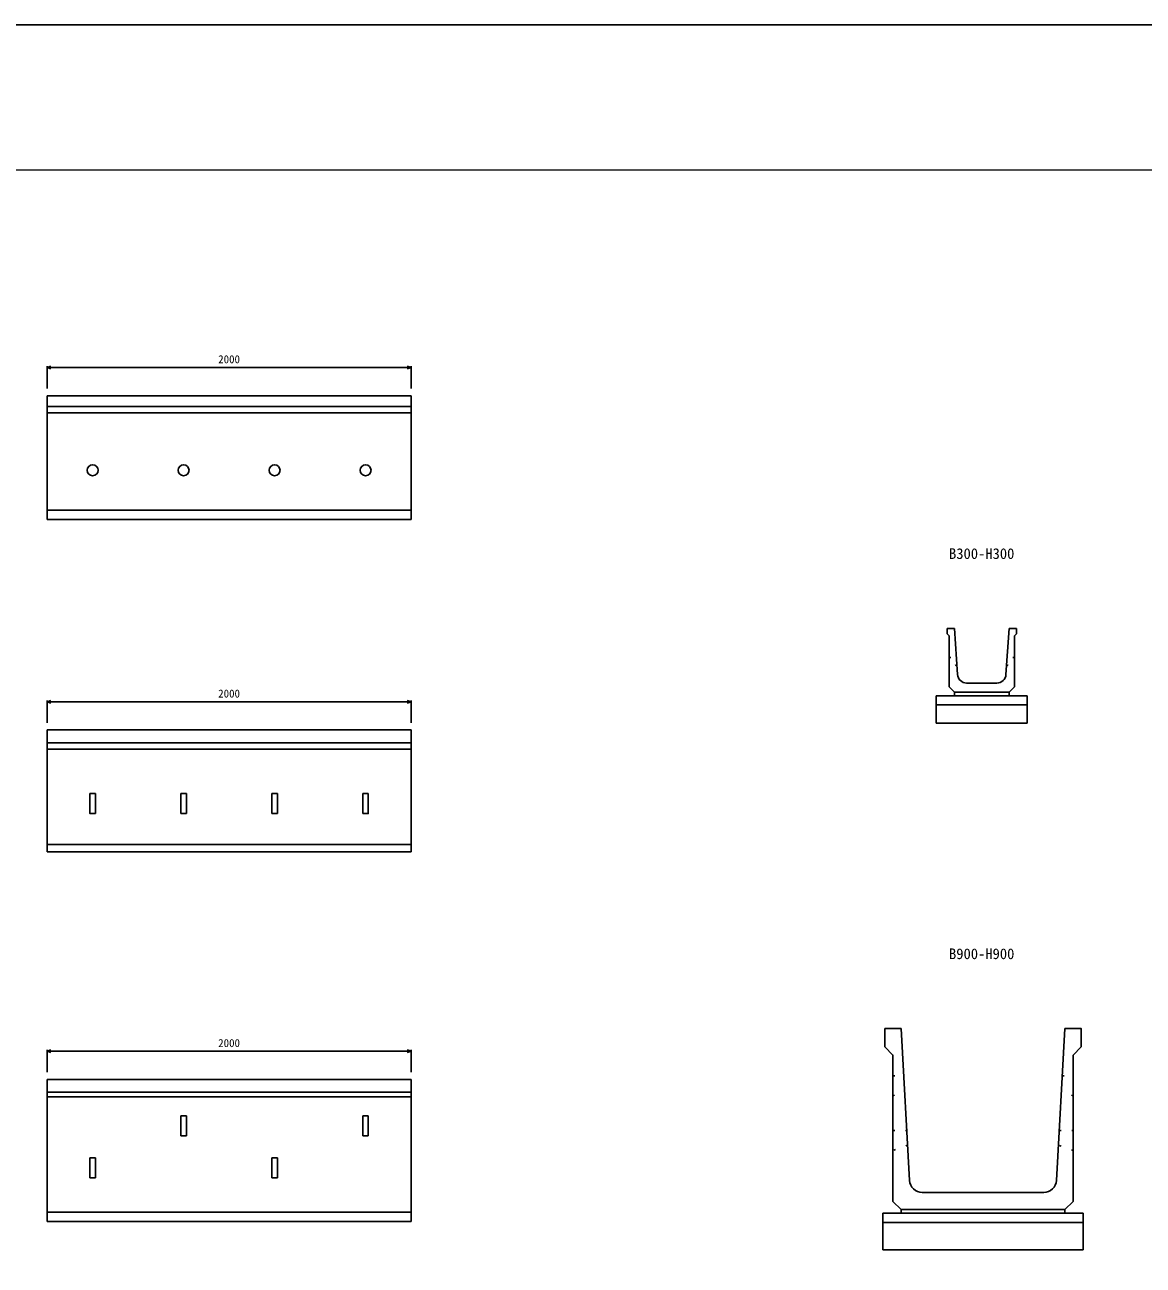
# Model space of a CAD drawing. Units: millimetres, scale not verified. Extents: x -33600 to 33600, y -11880 to 11880.
# Drawn here: x -27472 to -21326, y 5061 to 11880 of the extents above; entities that cross this region are included whole.
import ezdxf
from ezdxf.enums import TextEntityAlignment as Align

# ---------------------------------------------------------------- set-up
doc = ezdxf.new("R2010")
doc.units = ezdxf.units.MM
doc.header["$LTSCALE"] = 40
doc.linetypes.add('DOTTED', pattern=[1.75, 0.25, -1.5])
for name, color, linetype, lineweight in [('0-0_DIM', 7, 'Continuous', 25), ('0-1_Defpoints', 5, 'Continuous', 25), ('0-5_OUTLINE', 3, 'Continuous', 25), ('0-6_OUTLINE2', 4, 'DOTTED', 25), ('0-7_TXT', 7, 'Continuous', 25), ('0-8_WAKU', 3, 'Continuous', 13)]:
    doc.layers.add(name, color=color, linetype=linetype, lineweight=lineweight)
doc.styles.add('ＭＳ ゴシック', font='')
doc.styles.get('ＭＳ ゴシック').set_extended_font_data('MS Gothic')

msp = doc.modelspace()

# ---------------------------------------------------------------- linework, layer by layer
at = {"layer": '0-0_DIM'}
for p, q in [((-27349.33, 10003.74), (-27349.33, 9881.25)), ((-25349.33, 9996.24), (-27349.33, 9996.24)), ((-25349.33, 10003.74), (-25349.33, 9881.25)), ((-27349.33, 8165.98), (-27349.33, 8043.48)), ((-25349.33, 8158.48), (-27349.33, 8158.48)), ((-25349.33, 8165.98), (-25349.33, 8043.48)), ((-27349.33, 6244.67), (-27349.33, 6122.17)), ((-25349.33, 6237.17), (-27349.33, 6237.17)), ((-25349.33, 6244.67), (-25349.33, 6122.17))]:
    msp.add_line(p, q, dxfattribs=at)
for points in [[(-27328.18, 9988.55), (-27349.33, 9996.24), (-27328.18, 10003.94)], [(-25370.47, 10003.94), (-25349.33, 9996.24), (-25370.47, 9988.55)], [(-27328.18, 8150.78), (-27349.33, 8158.48), (-27328.18, 8166.17)], [(-25370.47, 8166.17), (-25349.33, 8158.48), (-25370.47, 8150.78)], [(-27328.18, 6229.48), (-27349.33, 6237.17), (-27328.18, 6244.87)], [(-25370.47, 6244.87), (-25349.33, 6237.17), (-25370.47, 6229.48)]]:
    msp.add_lwpolyline(points, dxfattribs=at)
at = {"layer": '0-1_Defpoints'}
msp.add_lwpolyline([(-33600, -11880), (0, -11880), (0, 11880), (-33600, 11880)], close=True, dxfattribs=at)
at = {"layer": '0-5_OUTLINE'}
for p, q in [((-27349.33, 9841.24), (-25349.33, 9841.24)), ((-27349.33, 9841.24), (-27349.33, 9161.24)), ((-25349.33, 9841.24), (-25349.33, 9161.24)), ((-27349.33, 9781.24), (-25349.33, 9781.24)), ((-27349.33, 9746.24), (-25349.33, 9746.24)), ((-27349.33, 9211.24), (-25349.33, 9211.24)), ((-27349.33, 9161.24), (-25349.33, 9161.24)), ((-22403.17, 8561.44), (-22363.17, 8561.44)), ((-22363.17, 8561.44), (-22346.28, 8308.11)), ((-22063.17, 8561.44), (-22080.06, 8308.11)), ((-22063.17, 8561.44), (-22023.17, 8561.44)), ((-22023.17, 8561.44), (-22023.17, 8531.44)), ((-22393.17, 8241.44), (-22393.17, 8521.44)), ((-22296.39, 8261.44), (-22129.95, 8261.44)), ((-22463.17, 8191.44), (-21963.17, 8191.44)), ((-22463.17, 8041.44), (-22463.17, 8191.44)), ((-22363.17, 8211.44), (-22393.17, 8241.44)), ((-22363.17, 8211.44), (-22063.17, 8211.44)), ((-22363.17, 8211.44), (-22363.17, 8191.44)), ((-22063.17, 8211.44), (-22033.17, 8241.44)), ((-22063.17, 8211.44), (-22063.17, 8191.44)), ((-21963.17, 8041.44), (-21963.17, 8191.44)), ((-22463.17, 8141.44), (-21963.17, 8141.44)), ((-27349.33, 8003.48), (-25349.33, 8003.48)), ((-27349.33, 8003.48), (-27349.33, 7333.48)), ((-25349.33, 8003.48), (-25349.33, 7333.48)), ((-22463.17, 8041.44), (-21963.17, 8041.44)), ((-27349.33, 7933.48), (-25349.33, 7933.48)), ((-27349.33, 7898.48), (-25349.33, 7898.48)), ((-27114.33, 7653.48), (-27084.33, 7653.48)), ((-27084.33, 7653.48), (-27084.33, 7543.48)), ((-26614.33, 7653.48), (-26584.33, 7653.48)), ((-26614.33, 7653.48), (-26614.33, 7544.59)), ((-26584.33, 7653.48), (-26584.33, 7544.59)), ((-26114.33, 7653.48), (-26114.33, 7544.59)), ((-26084.33, 7653.48), (-26114.33, 7653.48)), ((-26084.33, 7653.48), (-26084.33, 7544.59)), ((-25584.33, 7653.48), (-25614.33, 7653.48)), ((-25614.33, 7653.48), (-25614.33, 7543.48)), ((-26614.33, 7544.59), (-26584.33, 7544.59)), ((-26084.33, 7544.59), (-26114.33, 7544.59)), ((-27349.33, 7373.48), (-25349.33, 7373.48)), ((-27349.33, 7333.48), (-25349.33, 7333.48)), ((-22746.51, 6361.44), (-22746.51, 6261.44)), ((-22746.51, 6361.44), (-22656.51, 6361.44)), ((-22656.51, 6361.44), (-22610.18, 5527.56)), ((-21802.84, 5527.56), (-21756.51, 6361.44)), ((-21711.51, 6216.44), (-21666.51, 6261.44)), ((-21711.51, 6216.44), (-21711.51, 5411.44)), ((-27349.33, 6082.17), (-27349.33, 5302.17)), ((-27349.33, 6082.17), (-25349.33, 6082.17)), ((-25349.33, 6082.17), (-25349.33, 5302.17)), ((-27349.33, 6012.17), (-25349.33, 6012.17)), ((-27349.33, 5987.17), (-25349.33, 5987.17)), ((-26614.33, 5882.17), (-26614.33, 5772.17)), ((-26614.33, 5882.17), (-26584.33, 5882.17)), ((-26584.33, 5882.17), (-26584.33, 5772.17)), ((-25614.33, 5882.17), (-25614.33, 5772.17)), ((-25614.33, 5882.17), (-25584.33, 5882.17)), ((-25584.33, 5882.17), (-25584.33, 5772.17)), ((-26614.33, 5772.17), (-26584.33, 5772.17)), ((-25614.33, 5772.17), (-25584.33, 5772.17)), ((-27114.33, 5652.17), (-27114.33, 5542.17)), ((-27114.33, 5652.17), (-27084.33, 5652.17)), ((-27084.33, 5652.17), (-27084.33, 5542.17)), ((-26114.33, 5652.17), (-26114.33, 5542.17)), ((-26114.33, 5652.17), (-26084.33, 5652.17)), ((-26084.33, 5652.17), (-26084.33, 5542.17)), ((-27114.33, 5542.17), (-27084.33, 5542.17)), ((-26114.33, 5542.17), (-26084.33, 5542.17)), ((-22540.29, 5461.44), (-21872.73, 5461.44)), ((-22656.51, 5366.44), (-22701.51, 5411.44)), ((-21756.51, 5366.44), (-21711.51, 5411.44)), ((-27349.33, 5352.17), (-25349.33, 5352.17)), ((-22756.51, 5346.44), (-21656.51, 5346.44)), ((-22756.51, 5146.44), (-22756.51, 5346.44)), ((-22656.51, 5366.44), (-21756.51, 5366.44)), ((-22656.51, 5366.44), (-22656.51, 5346.44)), ((-21756.51, 5366.44), (-21756.51, 5346.44)), ((-21656.51, 5146.44), (-21656.51, 5346.44)), ((-27349.33, 5302.17), (-25349.33, 5302.17)), ((-22756.51, 5296.44), (-21656.51, 5296.44)), ((-22756.51, 5146.44), (-21656.51, 5146.44))]:
    msp.add_line(p, q, dxfattribs=at)
for points in [[(-22403.17, 8561.44), (-22403.17, 8531.44), (-22393.17, 8521.44)], [(-22033.17, 8241.44), (-22033.17, 8521.44), (-22023.17, 8531.44)], [(-27114.33, 7653.48), (-27114.33, 7543.48), (-27084.33, 7543.48)], [(-25584.33, 7653.48), (-25584.33, 7543.48), (-25614.33, 7543.48)], [(-21756.51, 6361.44), (-21666.51, 6361.44), (-21666.51, 6261.44)], [(-22746.51, 6261.44), (-22701.51, 6216.44), (-22701.51, 5411.44)]]:
    msp.add_lwpolyline(points, dxfattribs=at)
for centre in [(-27099.33, 9431.24), (-26599.33, 9431.24), (-26099.33, 9431.24), (-25599.33, 9431.24)]:
    msp.add_circle(centre, 30, dxfattribs=at)
for centre, radius, start, end in [((-22296.39, 8311.44), 50, 183.81407, 270), ((-22129.95, 8311.44), 50, 270, 356.18593), ((-22540.29, 5531.44), 70, 183.17983, 270), ((-21872.73, 5531.44), 70, 270, 356.82017)]:
    msp.add_arc(centre, radius, start, end, dxfattribs=at)
at = {"layer": '0-6_OUTLINE2'}
for p, q in [((-22393.17, 8401.44), (-22352.5, 8401.44)), ((-22033.17, 8401.44), (-22073.84, 8401.44)), ((-22349.84, 8361.44), (-22393.17, 8341.44)), ((-22076.5, 8361.44), (-22033.17, 8341.44)), ((-22701.51, 6101.44), (-22642.07, 6101.44)), ((-21770.96, 6101.44), (-21711.51, 6101.44)), ((-22701.51, 5991.44), (-22637.62, 6021.44)), ((-21711.51, 5991.44), (-21775.4, 6021.44)), ((-22701.51, 5801.44), (-22625.4, 5801.44)), ((-21787.62, 5801.44), (-21711.51, 5801.44)), ((-22620.96, 5721.44), (-22701.51, 5691.44)), ((-21711.51, 5691.44), (-21792.07, 5721.44))]:
    msp.add_line(p, q, dxfattribs=at)
at = {"layer": '0-8_WAKU'}
msp.add_lwpolyline([(-32800, -11080), (-800, -11080), (-800, 11080), (-32800, 11080)], close=True, dxfattribs=at)

# ---------------------------------------------------------------- texts
at = {"layer": '0-0_DIM', "style": 'ＭＳ ゴシック'}
for p in [(-26409.33, 10006.24), (-26409.33, 8168.48), (-26409.33, 6247.17)]:
    msp.add_text('2000', height=43.99, dxfattribs=at).set_placement(p, align=Align.BOTTOM_LEFT)
at = {"layer": '0-7_TXT', "style": 'ＭＳ ゴシック'}
for s, p in [('B300-H300', (-22393.17, 8926.12)), ('B900-H900', (-22393.17, 6726.12))]:
    msp.add_text(s, height=58.65, dxfattribs=at).set_placement(p, align=Align.BOTTOM_LEFT)

doc.saveas('drawing.dxf')
